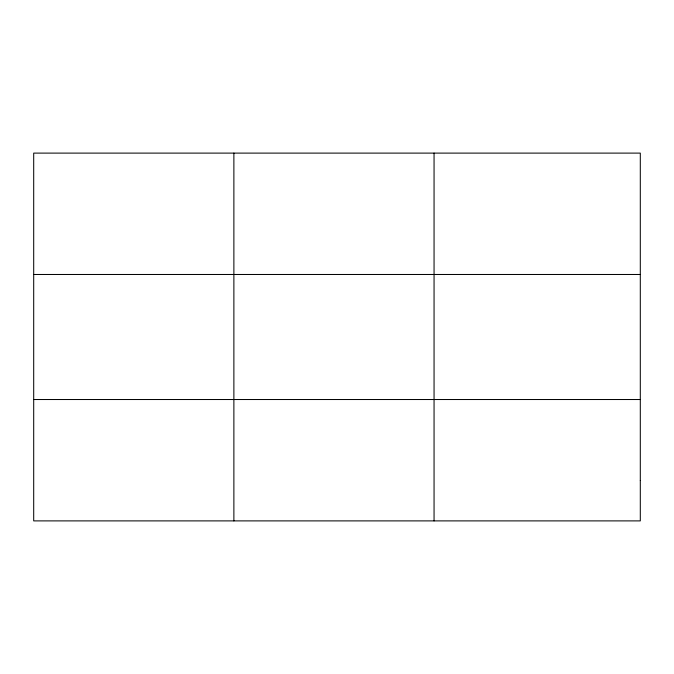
<?xml version="1.0" encoding="UTF-8"?>
<svg xmlns="http://www.w3.org/2000/svg" width="674" height="674" viewBox="0 0 674 674"><rect width="100%" height="100%" fill="white"/><g stroke="black" fill="none" stroke-linecap="round" stroke-linejoin="round"><path stroke-width="1.01" d="M233.878 520.892L233.878 153.108M434.056 520.892L434.056 153.108M33.7 274.478L640.3 274.478M33.7 399.522L640.3 399.522M640.3 480.436L640.3 520.892L33.7 520.892L33.7 153.108L640.3 153.108L640.3 480.436"/></g></svg>
